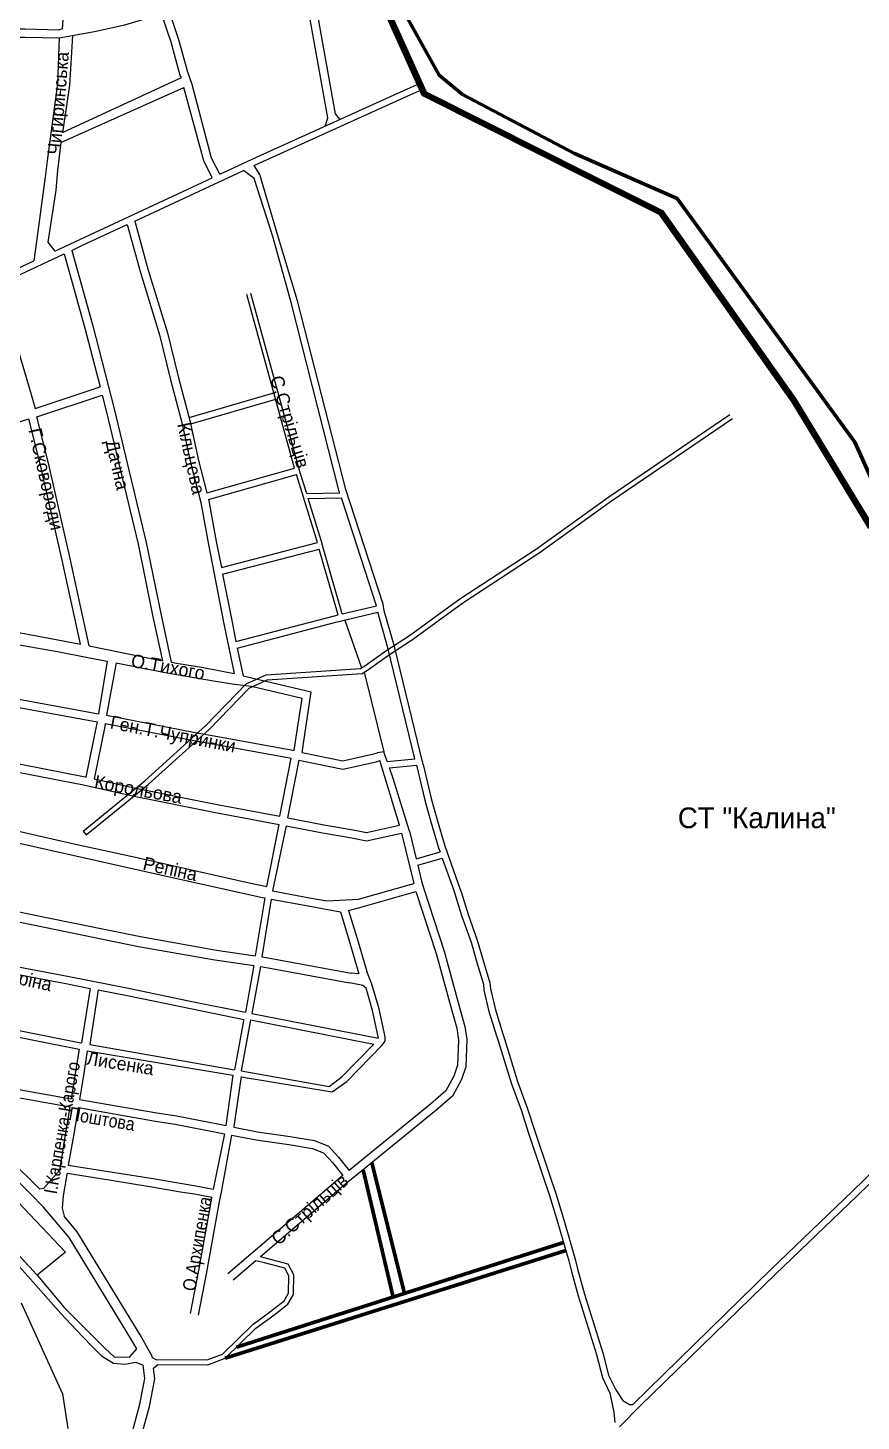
# Model space of a CAD drawing. Header units: millimetres. Extents: x 1379499 to 1411715, y 5652947 to 5671991.
# Drawn here: x 1405846 to 1406853, y 5657539 to 5659222 of the extents above; entities that cross this region are included whole.
import ezdxf
from ezdxf.enums import TextEntityAlignment as Align

# ---------------------------------------------------------------- set-up
doc = ezdxf.new("R2010")
doc.units = ezdxf.units.MM
doc.layers.add('_5Інше', color=252, linetype='Continuous', lineweight=25)
for name, color, linetype in [('PAY', 4, 'Continuous'), ('вулиці', 7, 'Continuous'), ('ВулНазва', 7, 'Continuous'), ('межа по генплану', 7, 'Continuous'), ('на область', 5, 'Continuous')]:
    doc.layers.add(name, color=color, linetype=linetype)
picture_1 = doc.add_image_def('image1.bmp', size_in_pixel=(3370, 2384))

# ---------------------------------------------------------------- blocks, each defined once
blk = doc.blocks.new('ЛвЗд')
at = {"layer": '_5Інше', "color": 204, "linetype": 'Continuous'}
for points in [[(49677.277, 24772.591), (49748.833, 24696.39)], [(49714.428, 24668.567), (49668.347, 24718.814)], [(49748.833, 24696.39), (49714.428, 24668.567)], [(49694.982, 24635.408), (49744.118, 24525.272)], [(49744.118, 24525.272), (49750.159, 24483.273)]]:
    blk.add_lwpolyline(points, dxfattribs=at)

msp = doc.modelspace()

# ---------------------------------------------------------------- linework, layer by layer
at = {"layer": 'вулиці', "color": 7}
for points in [[(1406223.7, 5659111.9), (1406217.9, 5659118.4), (1406186.6, 5659294.2), (1406187.9, 5659310), (1406192, 5659325.1), (1406216.8, 5659357.8)], [(1406205.5, 5659103.7), (1406208.6, 5659113.8), (1406176.5, 5659293.7), (1406178, 5659311.7), (1406181.2, 5659323.3)], [(1405892.9, 5659294.1), (1405887.7, 5659221.1)], [(1406078, 5659045.5), (1406068.1, 5659065.1), (1406044.8, 5659154), (1406039.5, 5659169.1), (1406028.6, 5659208.1), (1406016.8, 5659243.2), (1406011.9, 5659253.8), (1406008.8, 5659266.3)], [(1405548.1, 5659231.1), (1405566.7, 5659231.6), (1405574.2, 5659232), (1405593.5, 5659231.1), (1405631.6, 5659229.1), (1405651.4, 5659228.4), (1405752.5, 5659224.6), (1405796.9, 5659222.8), (1405803.1, 5659222.5), (1405831.8, 5659221.3), (1405842.8, 5659221.3), (1405883.1, 5659220.2), (1405887.7, 5659221.1)], [(1405574.2, 5659221.9), (1405593, 5659221.1), (1405631.2, 5659219.1), (1405651.1, 5659218.4), (1405752.1, 5659214.6), (1405796.5, 5659212.8), (1405802.7, 5659212.5), (1405831.6, 5659211.3), (1405842.7, 5659211.3), (1405883.9, 5659210.2), (1405926.7, 5659218.1), (1405963.1, 5659226.3), (1406007.5, 5659239.5)], [(1406031.8, 5659162.6), (1406030.3, 5659164.8), (1406019.1, 5659205.1), (1406007.5, 5659239.5)], [(1405883.9, 5659210.2), (1405881.8, 5659155.3), (1405869.5, 5659061.7), (1405867, 5659042.4), (1405856.4, 5658964.4), (1405853.3, 5658940.9)], [(1405900.2, 5659213.2), (1405896.2, 5659152.7), (1405887.8, 5659096)], [(1405886.1, 5659084.1), (1406034.6, 5659150.4)], [(1405887.8, 5659096), (1406031.8, 5659162.6)], [(1406068.9, 5659041.3), (1406058.6, 5659061.7), (1406034.6, 5659150.4)], [(1406078, 5659045.5), (1406122.4, 5659066.1), (1406301.4, 5659147.1), (1406315.7, 5659153.6)], [(1406119.7, 5659056.1), (1406125.7, 5659058.8), (1406304.7, 5659139.8), (1406319.1, 5659146.3)], [(1405886.1, 5659084.1), (1405881.8, 5659049.9), (1405880, 5659026.5), (1405870.2, 5658963.5), (1405878.8, 5658952.8)], [(1405975.3, 5658989), (1406106.7, 5659050)], [(1406223.2, 5658660.4), (1406222.5, 5658662.4), (1406164.2, 5658890.4), (1406142, 5658970.3), (1406119.7, 5659040.4), (1406106.7, 5659050)], [(1406323.8, 5658332.2), (1406289, 5658475.1), (1406276.8, 5658518), (1406275.3, 5658526), (1406230.2, 5658664.6), (1406172, 5658892.4), (1406147.8, 5658972.8), (1406126.6, 5659045.3), (1406119.7, 5659056.1)], [(1405878.8, 5658952.8), (1405908.8, 5658966.9), (1406068.9, 5659041.3)], [(1405899.2, 5658953.6), (1405912.2, 5658959.7), (1405966.1, 5658984.7)], [(1405966.1, 5658984.7), (1405982, 5658927), (1406005.2, 5658851.4), (1406018.5, 5658797.1), (1406032.2, 5658745.6), (1406042.6, 5658697.2), (1406055.2, 5658648.8), (1406064, 5658600), (1406083, 5658502.4), (1406095.3, 5658442.3)], [(1405975.3, 5658989), (1405991.6, 5658929.8), (1406014.8, 5658854.1), (1406028.2, 5658799.6), (1406041.9, 5658747.9), (1406052.3, 5658699.5), (1406062.5, 5658660.5)], [(1405717.8, 5658869.1), (1405744.6, 5658881.3), (1405890, 5658949.3)], [(1405890, 5658949.3), (1405915, 5658859.7), (1405933.3, 5658788.5)], [(1405899.2, 5658953.6), (1405924.6, 5658862.3), (1405950.5, 5658762.1), (1405989, 5658600.6), (1406007, 5658512.6), (1406019.4, 5658455.8)], [(1405788.9, 5658910.8), (1405853.3, 5658940.9)], [(1405810.5, 5658912.1), (1405849.1, 5658782.3), (1405854.7, 5658762.3)], [(1406168.5, 5658690.6), (1406110.8, 5658900.3)], [(1406183.1, 5658659.7), (1406175.3, 5658684.7), (1406115.6, 5658901.6)], [(1405854.7, 5658762.3), (1405933.3, 5658788.5)], [(1405857.1, 5658752.5), (1405935.8, 5658778.8)], [(1405935.8, 5658778.8), (1405940.8, 5658759.7), (1405979.3, 5658598.4), (1405997.2, 5658510.6), (1406008.7, 5658457.7)], [(1406040.9, 5658751.7), (1406143.5, 5658781.6)], [(1406043.1, 5658744.1), (1406145.6, 5658773.9)], [(1405764.7, 5658724.6), (1405845, 5658749.4), (1405847.5, 5658750)], [(1405909.6, 5658477.9), (1405887.5, 5658579.2), (1405861.3, 5658694), (1405847.4, 5658750.1)], [(1405920.2, 5658475.9), (1405897.2, 5658581.4), (1405871.1, 5658696.3), (1405857.1, 5658752.5)], [(1405912.8, 5658251.8), (1405987.5, 5658312.6), (1406061.2, 5658379.3), (1406110.1, 5658429.6), (1406133.9, 5658440.6), (1406248.1, 5658448.2), (1406253.3, 5658451.5), (1406278.6, 5658469.5), (1406307.5, 5658488.4), (1406368.3, 5658532.5), (1406460.8, 5658592.9), (1406548.1, 5658655.8), (1406694.5, 5658755.2)], [(1405916.5, 5658247.2), (1405991.4, 5658308), (1406065.4, 5658375), (1406113.7, 5658424.6), (1406135.4, 5658434.7), (1406250.1, 5658442.3), (1406256.6, 5658446.5), (1406282, 5658464.6), (1406310.9, 5658483.5), (1406371.7, 5658527.5), (1406464.2, 5658587.9), (1406551.5, 5658650.9), (1406697.9, 5658750.3)], [(1406062.5, 5658660.5), (1406168.5, 5658690.6)], [(1406064.5, 5658652.7), (1406170.7, 5658682.9)], [(1406196.2, 5658600.4), (1406170.7, 5658682.9)], [(1406183.1, 5658659.7), (1406223.2, 5658660.4)], [(1406064.5, 5658652.7), (1406064.9, 5658650.9), (1406073.8, 5658601.8), (1406080, 5658570.2)], [(1406184.9, 5658653.7), (1406225.1, 5658654.4)], [(1406226, 5658514.3), (1406203, 5658594), (1406201, 5658601.7), (1406184.9, 5658653.7)], [(1406267.6, 5658524), (1406225.1, 5658654.4)], [(1406080, 5658570.2), (1406196.2, 5658600.4)], [(1406081.5, 5658562.3), (1406198.2, 5658592.6)], [(1406221.1, 5658513.1), (1406198.2, 5658592.6)], [(1406081.5, 5658562.3), (1406092.8, 5658504.3), (1406097.6, 5658480.9)], [(1406097.6, 5658480.9), (1406216.5, 5658512), (1406221.1, 5658513.1)], [(1406099.2, 5658473), (1406218.4, 5658504.2), (1406269, 5658516.2)], [(1406226, 5658514.3), (1406267.6, 5658524)], [(1406280.4, 5658336.1), (1406313.9, 5658339.3), (1406281.3, 5658473.1), (1406269, 5658516.2)], [(1405756.9, 5658490.6), (1405881.7, 5658469), (1405918.5, 5658461.6), (1405941.9, 5658457.2)], [(1405819.9, 5658494.7), (1405872, 5658484.9), (1405909.6, 5658477.9)], [(1406229.2, 5658506.8), (1406249.4, 5658449)], [(1405920.2, 5658475.9), (1406008.7, 5658457.7)], [(1405941.9, 5658457.2), (1405931.4, 5658393.5)], [(1406099.2, 5658473), (1406106.1, 5658439.6)], [(1405952.7, 5658455), (1405941.2, 5658391.8)], [(1405952.7, 5658455), (1406012.1, 5658443.6), (1406073, 5658433.1), (1406095.8, 5658429.5), (1406116.2, 5658426.8), (1406116.2, 5658426.8), (1406177.4, 5658412.5)], [(1406019.4, 5658455.8), (1406025.9, 5658454.6), (1406058.4, 5658449.5), (1406095.3, 5658442.3)], [(1406252.6, 5658443.9), (1406276.4, 5658347.7)], [(1405745.8, 5658429.7), (1405804.1, 5658417.1), (1405931.4, 5658393.6)], [(1406106.1, 5658439.6), (1406111.5, 5658438.2), (1406188.6, 5658420.2)], [(1405743.8, 5658419.9), (1405802.2, 5658407.3), (1405929.7, 5658383.8)], [(1406168, 5658349.2), (1406168.1, 5658349.5), (1406177.4, 5658412.5)], [(1406177.8, 5658346.8), (1406188.6, 5658420.2)], [(1405941.2, 5658391.8), (1406048.3, 5658371.1), (1406064.3, 5658368.2), (1406164.5, 5658350.1), (1406168, 5658349.2)], [(1405929.7, 5658383.8), (1405929.1, 5658380.2), (1405916.3, 5658317.2)], [(1405939.5, 5658381.9), (1405938.9, 5658378.3), (1405926.1, 5658315.1)], [(1405939.4, 5658382), (1406046.5, 5658361.2), (1406062.6, 5658358.4), (1406162.4, 5658340.3), (1406164.2, 5658339.8)], [(1405726.8, 5658345.5), (1405786, 5658332.5), (1405913.5, 5658307.6), (1405974.5, 5658294), (1406072.8, 5658274.3), (1406149.6, 5658259.9)], [(1405730.8, 5658354.8), (1405788, 5658342.3), (1405915.5, 5658317.4), (1405916.3, 5658317.2)], [(1406150.5, 5658269.9), (1406164.2, 5658339.8)], [(1406177.8, 5658346.8), (1406179.6, 5658346.4), (1406226.8, 5658336.7), (1406264.4, 5658345.3), (1406268.6, 5658346.5)], [(1406280.4, 5658336.1), (1406276.4, 5658347.7), (1406268.6, 5658346.5)], [(1406160.3, 5658268), (1406174, 5658337.5)], [(1406174, 5658337.5), (1406177.4, 5658336.6), (1406226.9, 5658326.5), (1406267, 5658335.6), (1406271.5, 5658337)], [(1406295.4, 5658259.2), (1406271.5, 5658337)], [(1406283.1, 5658328.4), (1406315.8, 5658331.5)], [(1406307.3, 5658251.8), (1406287.5, 5658315.6), (1406283.1, 5658328.4)], [(1406315.8, 5658331.5), (1406326, 5658289.3), (1406333.1, 5658263.1), (1406342.5, 5658231.5), (1406344.2, 5658226.9)], [(1406323.8, 5658332.2), (1406333.7, 5658291.3), (1406340.8, 5658265.3), (1406350.1, 5658233.9), (1406368.3, 5658182.5), (1406370, 5658177.3), (1406378.1, 5658151.1), (1406389.3, 5658120.1), (1406396.4, 5658095.5), (1406404.6, 5658068.4), (1406405.1, 5658061.1), (1406411.1, 5658036), (1406420.2, 5658006.9), (1406422, 5658001), (1406438, 5657949.1), (1406449.7, 5657917.6), (1406458.8, 5657889.4), (1406475.7, 5657839), (1406484.2, 5657814.1), (1406493.7, 5657782.1), (1406507.6, 5657734.5), (1406510.3, 5657723.1), (1406518.7, 5657692.5), (1406541.1, 5657621.4), (1406548, 5657594.5), (1406556.6, 5657576.6), (1406565.1, 5657563.7), (1406573.4, 5657559)], [(1405926.1, 5658315.1), (1405976.6, 5658303.8), (1406074.7, 5658284.1), (1406150.5, 5658269.9)], [(1405712.1, 5658279.4), (1405753.7, 5658270.4), (1405899.9, 5658237), (1405979.8, 5658219.5), (1406113.5, 5658189.5), (1406135, 5658185)], [(1406135, 5658185), (1406149.6, 5658259.9)], [(1406158.3, 5658258.2), (1406141.9, 5658179.6)], [(1406158.3, 5658258.2), (1406202, 5658249.7), (1406237.5, 5658243.6), (1406255.4, 5658240), (1406297.6, 5658249.5)], [(1406160.3, 5658268), (1406203.8, 5658259.5), (1406239.3, 5658253.4), (1406255.3, 5658250.2), (1406295.4, 5658259.2)], [(1405374.2, 5658116.6), (1405371.7, 5658118.3), (1405369.9, 5658120.6), (1405369.1, 5658123.4), (1405383.5, 5658179.3), (1405398.8, 5658233.9), (1405408.5, 5658238.8), (1405424.5, 5658243.8), (1405436.4, 5658245.4), (1405746, 5658160.4), (1405866, 5658135.6), (1405979.9, 5658112.5), (1406072.2, 5658096.1), (1406119.2, 5658089.3)], [(1405778.1, 5658250.3), (1405818, 5658241.3), (1405889.7, 5658225.3), (1406029.6, 5658193.7), (1406129.7, 5658171.5)], [(1405912.8, 5658251.8), (1405916.5, 5658247.2)], [(1406297.6, 5658249.5), (1406312.4, 5658188.6)], [(1406307.3, 5658251.8), (1406315.4, 5658218.4)], [(1406315.4, 5658218.4), (1406344.2, 5658226.9)], [(1406317.3, 5658210.6), (1406322, 5658191.2), (1406324.7, 5658181.9), (1406349.1, 5658106.7), (1406368.5, 5658036), (1406374.2, 5658015.8), (1406376.5, 5658000), (1406375.4, 5657967.1), (1406370, 5657951.6), (1406359.2, 5657931.4), (1406339, 5657914.3), (1406240.7, 5657834.1), (1406233, 5657827.9), (1406127.3, 5657737.5)], [(1406317.3, 5658210.6), (1406346.8, 5658219.3)], [(1406346.8, 5658219.3), (1406360.8, 5658180), (1406362.4, 5658174.9), (1406370.5, 5658148.6), (1406381.7, 5658117.6), (1406388.7, 5658093.2), (1406396.7, 5658066.9), (1406397.2, 5658059.8), (1406403.4, 5658033.9), (1406412.5, 5658004.5), (1406414.3, 5657998.6), (1406430.5, 5657946.5), (1406442.1, 5657915), (1406451.2, 5657886.9), (1406468.1, 5657836.4), (1406476.5, 5657811.6), (1406486.1, 5657779.8), (1406499.8, 5657732.4), (1406502.6, 5657721.1), (1406511, 5657690.2), (1406533.4, 5657619.2), (1406540.5, 5657591.8), (1406549.6, 5657572.6), (1406554.4, 5657549.8), (1406555.5, 5657537.4)], [(1406207.6, 5658167.4), (1406245.6, 5658169.7), (1406312.4, 5658188.6)], [(1405435.1, 5658176.3), (1405527.8, 5658154.7), (1405588.1, 5658141), (1405657.6, 5658125), (1405731.8, 5658108.4), (1405780.6, 5658098), (1405893.8, 5658076.4), (1405969.7, 5658061.6), (1406044.4, 5658046.1), (1406109, 5658033)], [(1406129.7, 5658171.5), (1406132.3, 5658171.1), (1406120.8, 5658101.2)], [(1406129.7, 5658171.5), (1406132.3, 5658171.1), (1406120.8, 5658101.2)], [(1406141.9, 5658179.6), (1406186.6, 5658171.3), (1406207.6, 5658167.4)], [(1406233.8, 5658155.9), (1406247.3, 5658159.7), (1406315.1, 5658179)], [(1406315.1, 5658179), (1406339.5, 5658103.8), (1406358.9, 5658033.3), (1406364.4, 5658013.7), (1406366.5, 5657999.4), (1406365.4, 5657969), (1406360.8, 5657955.6), (1406351.3, 5657937.8), (1406332.6, 5657922), (1406234.4, 5657841.8)], [(1406573.4, 5657559), (1406577.4, 5657559.1), (1406744.1, 5657722.1), (1406842.8, 5657816.8), (1406956, 5657926.6), (1407056.5, 5658022.9), (1407190.6, 5658155.7), (1407206.9, 5658172.1)], [(1405759.4, 5658169.9), (1405868.4, 5658147.4), (1405982.2, 5658124.3), (1406074.1, 5658107.9), (1406120.8, 5658101.2)], [(1406140.2, 5658169.8), (1406128.7, 5658100)], [(1406140.2, 5658169.8), (1406184.7, 5658161.5), (1406223.9, 5658154.2), (1406235.7, 5658115.1), (1406246, 5658079.5)], [(1406233.8, 5658155.9), (1406245.3, 5658118), (1406255.6, 5658082.3)], [(1406561.2, 5657532.1), (1406586.4, 5657557.6), (1406749.6, 5657716.4), (1406848.4, 5657811.1), (1406961.5, 5657920.9), (1407062.1, 5658017.2), (1407196.3, 5658150.1), (1407202.8, 5658156.6)], [(1405740.9, 5658097.2), (1405778.8, 5658089.2), (1405892.1, 5658067.5), (1405921.4, 5658061.8)], [(1406119.2, 5658089.3), (1406109, 5658033)], [(1406127.1, 5658088.1), (1406116.8, 5658031.5)], [(1406127.1, 5658088.1), (1406132.1, 5658087.4), (1406234.9, 5658068.4)], [(1406128.7, 5658100), (1406134, 5658099.3), (1406237, 5658080.2)], [(1406246, 5658079.5), (1406237, 5658080.2)], [(1406277.8, 5658003.1), (1406270.5, 5658037), (1406261.9, 5658067), (1406255.6, 5658082.3)], [(1405921.4, 5658061.8), (1405911, 5657995.8)], [(1405931.2, 5658059.9), (1405920.8, 5657994.1)], [(1405931.2, 5658059.9), (1405967.9, 5658052.7), (1406042.6, 5658037.3), (1406107.2, 5658024.2)], [(1406269.9, 5658001.5), (1406262.8, 5658035), (1406255, 5658062.2), (1406250.9, 5658065.3), (1406234.9, 5658068.4)], [(1405977.8, 5657626.1), (1405971.5, 5657637.2), (1405895.9, 5657760.8), (1405865, 5657797.4), (1405849.2, 5657813.4), (1405819.3, 5657842.8), (1405781.8, 5657882), (1405745.6, 5657917.7), (1405677.2, 5657984.3), (1405631.6, 5658032.5), (1405603, 5658051.8)], [(1405635.6, 5658044.3), (1405639.3, 5658043.4), (1405747.2, 5658020.3), (1405907.9, 5657988.2)], [(1405726.3, 5658033.5), (1405748.9, 5658028.1), (1405909.9, 5657996), (1405911, 5657995.8)], [(1406107.2, 5658024.2), (1406106.8, 5658022.7), (1406095.8, 5657963.4)], [(1406115.2, 5658023.7), (1406114.7, 5658021.2), (1406103.7, 5657962.1)], [(1406115.2, 5658023.7), (1406264.4, 5657994.4)], [(1406116.8, 5658031.5), (1406269.9, 5658001.5)], [(1406274.2, 5657993), (1406278.1, 5657998.2), (1406277.8, 5658003.1)], [(1405907.9, 5657988.2), (1405903.4, 5657958.4), (1405898.4, 5657928.4)], [(1405917.8, 5657986.5), (1405913.2, 5657956.7), (1405908.4, 5657927.6)], [(1405917.8, 5657986.5), (1406093.9, 5657956.8)], [(1405920.8, 5657994.1), (1406095.8, 5657963.4)], [(1406103.7, 5657962.1), (1406210.1, 5657943.4), (1406226.1, 5657955.4), (1406264.4, 5657994.4)], [(1406103.8, 5657955.1), (1406213.7, 5657936.6), (1406231.4, 5657949.3), (1406274.2, 5657993)], [(1405721.7, 5657957.8), (1405783.1, 5657949), (1405898.4, 5657928.4)], [(1406093.9, 5657956.8), (1406085.2, 5657896.1)], [(1406103.8, 5657955.4), (1406095.1, 5657894.7), (1406095, 5657894.2)], [(1405860.6, 5657819), (1405857.7, 5657821.9), (1405827.8, 5657851.2), (1405790.3, 5657890.4), (1405754.1, 5657926.3), (1405733.9, 5657945.9)], [(1405733.9, 5657945.9), (1405781.5, 5657939.1), (1405897.2, 5657918.5)], [(1405896.8, 5657918.5), (1405892, 5657889.6), (1405884.2, 5657841.8), (1405865, 5657820.1), (1405860.6, 5657819)], [(1405908.4, 5657927.6), (1405908.6, 5657927.6), (1406002.1, 5657911.3), (1406025.8, 5657907.7), (1406079.8, 5657897.2), (1406085.2, 5657896.1)], [(1405906.8, 5657917.7), (1405901.9, 5657888), (1405894.7, 5657848.3)], [(1405906.8, 5657917.7), (1405907.3, 5657917.7), (1406000.5, 5657901.4), (1406024.1, 5657897.8), (1406077.8, 5657887.4), (1406083.8, 5657886.2)], [(1406092.2, 5657884.5), (1406079.5, 5657815.5), (1406077.7, 5657806.3), (1406062, 5657718.9), (1406052, 5657667.1)], [(1406083.8, 5657886.2), (1406070.1, 5657819.3)], [(1406092.2, 5657884.5), (1406122, 5657878.7), (1406161.5, 5657873), (1406189.9, 5657868.2), (1406203.5, 5657862.9), (1406214.1, 5657851.2), (1406226.6, 5657835.6)], [(1406095, 5657894.2), (1406123.7, 5657888.6), (1406163, 5657882.8), (1406192.6, 5657877.9), (1406209.4, 5657871.3), (1406221.7, 5657857.7), (1406234.4, 5657841.8)], [(1405893.5, 5657838.6), (1405893.2, 5657836.8), (1405888.9, 5657811.2), (1405887.7, 5657796.3)], [(1405893.5, 5657838.6), (1405944.5, 5657830.3), (1405995.8, 5657822), (1406030.7, 5657816), (1406047.4, 5657813.4), (1406068.3, 5657809.5)], [(1405894.7, 5657848.3), (1405946.1, 5657840.2), (1405997.4, 5657831.9), (1406032.4, 5657825.9), (1406049.1, 5657823.2), (1406070.1, 5657819.3)], [(1406226.6, 5657835.6), (1406087.9, 5657717)], [(1406068.1, 5657809.5), (1406067.9, 5657808.2), (1406052.2, 5657720.7), (1406042.1, 5657669)], [(1405887.7, 5657796.3), (1405889.9, 5657786.5)], [(1405996.5, 5657615.8), (1405996.3, 5657617.5), (1405981.9, 5657643.2), (1405905.7, 5657767.8), (1405889.9, 5657786.5)], [(1405807.1, 5657757.6), (1405852.3, 5657706.9), (1405886.1, 5657668.8), (1405904.5, 5657649.3), (1405922.6, 5657630.3), (1405935.2, 5657617.6), (1405949.6, 5657608.9), (1405963.4, 5657607.8), (1405976.4, 5657610.1), (1405985.5, 5657606.6)], [(1405812.9, 5657763.1), (1405857.4, 5657715.1), (1405889.9, 5657676), (1405906.9, 5657659.4), (1405924.1, 5657642.1), (1405939.6, 5657626.5), (1405950.4, 5657616.7), (1405960, 5657616.3), (1405969.3, 5657616.5), (1405977.8, 5657626.1)], [(1405998, 5657603), (1406003, 5657607.2), (1406063.7, 5657607), (1406084.5, 5657614.8), (1406121.7, 5657651.1), (1406143.3, 5657667), (1406160.4, 5657680.3), (1406167, 5657691.7), (1406167.6, 5657715.8), (1406160.6, 5657728.7), (1406133.4, 5657736), (1406127.3, 5657737.5)], [(1405996.5, 5657615.8), (1406000.9, 5657613.2), (1406062.6, 5657613), (1406081.2, 5657620), (1406117.8, 5657655.7), (1406139.7, 5657671.8), (1406155.8, 5657684.3), (1406161.1, 5657693.4), (1406161.6, 5657714.4), (1406156.6, 5657723.6), (1406131.9, 5657730.2), (1406121.6, 5657732.6)], [(1405936.2, 5657427.8), (1405946.7, 5657451.5), (1405951.4, 5657471.7), (1405973.8, 5657530.9), (1405981.4, 5657559.2), (1405987.4, 5657590.3), (1405985.5, 5657606.6)], [(1405958.1, 5657447.7), (1405962.9, 5657468.2), (1405985.2, 5657527.2), (1405993.1, 5657556.5), (1405999.6, 5657589.8), (1405998, 5657603)]]:
    msp.add_lwpolyline(points, dxfattribs=at)
at = {"layer": 'вулиці', "color": 2, "lineweight": 70}
for points in [[(1406261.9, 5657851.4), (1406301.2, 5657693.3)], [(1406287.4, 5657688.8), (1406251.2, 5657842.6)], [(1406098.3, 5657628.2), (1406493.3, 5657754.8)], [(1406084.5, 5657614.8), (1406496.2, 5657744.9)]]:
    msp.add_lwpolyline(points, dxfattribs=at)
at = {"layer": 'вулиці', "color": 1}
msp.add_lwpolyline([(1406121.6, 5657732.6), (1406094.4, 5657709.4)], dxfattribs=at)
at = {"layer": 'межа по генплану', "color": 3, "lineweight": 70}
msp.add_lwpolyline([(1405463.6, 5660592.4), (1405781.4, 5660458.7), (1405836.6, 5660435.5), (1405891.5, 5660423.1), (1405988.4, 5660379.9), (1406061.9, 5660340.8), (1406043.7, 5660198.2), (1406047.2, 5660164.7), (1406077.9, 5660135.3), (1406076.8, 5660106.9), (1406025.2, 5659880.4), (1406011.3, 5659819.7), (1406024, 5659789), (1406153.6, 5659527.1), (1406214.1, 5659397.4), (1406343, 5659165.2), (1406371.5, 5659141.9), (1406506.8, 5659070.6), (1406630.8, 5659016.3), (1406845.7, 5658721.9), (1406901.9, 5658596.4)], dxfattribs=at)
at = {"layer": 'межа по генплану', "color": 1, "lineweight": 70}
msp.add_lwpolyline([(1405441.3, 5660562), (1405772.7, 5660451.7), (1405839, 5660438.3), (1405893.9, 5660425.9), (1405990.8, 5660382.7), (1406029.5, 5660362.1), (1406015.5, 5660204.8), (1406011, 5660169.4), (1406040.7, 5660138.6), (1406043.1, 5660048.4), (1406009.2, 5659878.9), (1405991.9, 5659782.8), (1406007.7, 5659746.1), (1406150.1, 5659525.7), (1406213, 5659396.2), (1406326.3, 5659144.5), (1406405.5, 5659104.6), (1406520.1, 5659047), (1406612.8, 5659000.4), (1406773, 5658773.9), (1406865.7, 5658621.3)], dxfattribs=at)
at = {"layer": 'межа по генплану', "color": 5, "lineweight": 70}
msp.add_lwpolyline([(1405438.9, 5660559.2), (1405770.3, 5660448.9), (1405836.6, 5660435.5), (1405891.5, 5660423.1), (1405988.4, 5660379.9), (1406027.1, 5660359.3), (1406013.1, 5660202), (1406008.6, 5660166.6), (1406038.3, 5660135.8), (1406040.7, 5660045.6), (1406006.8, 5659876.1), (1405989.5, 5659780), (1406005.3, 5659743.3), (1406147.7, 5659522.9), (1406210.6, 5659393.4), (1406323.9, 5659141.7), (1406403.1, 5659101.8), (1406517.7, 5659044.2), (1406610.4, 5658997.6), (1406770.6, 5658771.1), (1406863.3, 5658618.5)], dxfattribs=at)

# ---------------------------------------------------------------- block references
at = {"layer": 'ВулНазва', "color": 7, "lineweight": 9, "rotation": 0.3369352804739994}
msp.add_blockref('ЛвЗд', (1356288.9, 5632754.6), dxfattribs=at)

# ---------------------------------------------------------------- texts
at = {"layer": 'PAY', "color": 7}
msp.add_text('СТ "Калина"', height=25, dxfattribs=at).set_placement((1406727.1, 5658267.9), align=Align.MIDDLE)
at = {"layer": 'ВулНазва', "color": 1, "lineweight": 9}
for s, rotation, p in [('Чигиринська', 85.2105, (1405885, 5659131.2)), ('С.Стрiльцiв', 286.7081, (1406160.9, 5658745.9)), ('Кiльцева', 282.1974, (1406041.8, 5658701.8)), ('Г.Сковороди', 282.5817, (1405865.9, 5658676.7)), ('Дачна', 282.9632, (1405952.1, 5658694)), ('О.Тихого', 349.8186, (1406015.5, 5658450.3)), ('Ген.Т.Чупринки', 348.9688, (1406021.1, 5658366.8)), ('Корольова', 349.6549, (1405979.2, 5658299.9)), ('Репiна', 347.6518, (1406018.2, 5658206.5)), ('Купрiна', 347.505, (1405837.7, 5658072.2)), ('Лисенка', 350.8459, (1405957.8, 5657971.1)), ('С.Стрiльцiв', 41.7664, (1406188, 5657793.2))]:
    msp.add_text(s, height=16, rotation=rotation, dxfattribs=at).set_placement(p, align=Align.MIDDLE)
at = {"layer": 'ВулНазва', "color": 1, "lineweight": 9, "width": 0.9}
for s, rotation, p in [('І.Карпенка-Карого', 79.8613, (1405889.6, 5657893)), ('Поштова', 350.3045, (1405935.6, 5657904)), ('О.Архипенка', 79.9243, (1406052.9, 5657752.8))]:
    msp.add_text(s, height=16, rotation=rotation, dxfattribs=at).set_placement(p, align=Align.MIDDLE)

# ---------------------------------------------------------------- pictures from other files: only their frames are drawn
at = {"layer": 'на область', "color": 7, "lineweight": -2}
image = msp.add_image(picture_1, insert=(1395288.6, 5652947), size_in_units=(16426, 11620.1), dxfattribs=at)
image.dxf.flags = 7

doc.saveas('drawing.dxf')
